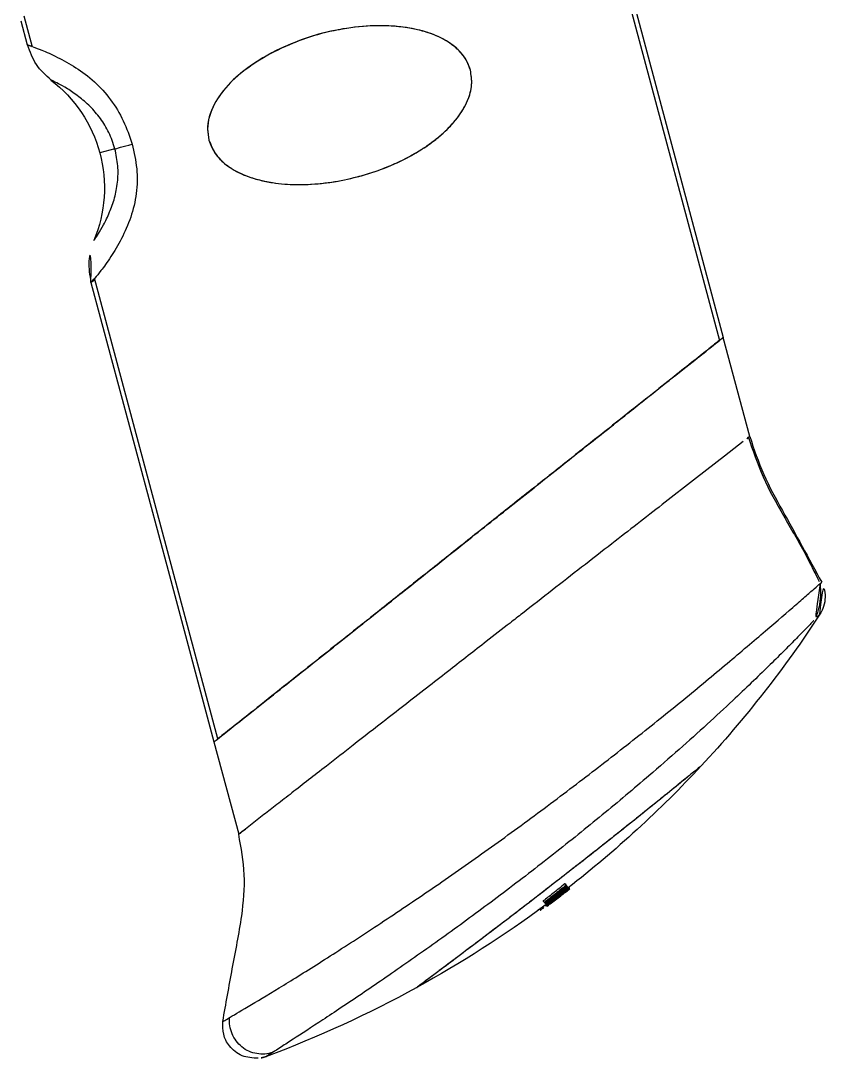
# Model space of a CAD drawing. Header units: millimetres. Extents: x 694231 to 734331, y 4486031 to 4541543.
# Drawn here: x 713339.4001 to 713339.4655, y 4487264.2058 to 4487264.2902 of the extents above; entities that cross this region are included whole.
import ezdxf

# ---------------------------------------------------------------- set-up
doc = ezdxf.new("R2010")
doc.units = ezdxf.units.MM

# ---------------------------------------------------------------- blocks, each defined once
blk = doc.blocks.new('ERER')
at = {"color": 7, "linetype": 'Continuous', "lineweight": 25}
for p, q in [((2598.187846334035, 999.154159790434), (2598.18731970097, 999.1544964585238)), ((2598.199544233031, 999.148949569075), (2598.199531309649, 999.1489013211935)), ((2598.210012943717, 999.1421147381558), (2598.210031170469, 999.142139474833)), ((2598.210077003843, 999.1422000100415), (2598.210088954963, 999.142216062084)), ((2598.210133696489, 999.1422752863848), (2598.210083038732, 999.1423100820563)), ((2598.210104350045, 999.1422357568902), (2598.210124114405, 999.1422625499453)), ((2598.210428651767, 999.1420596648321), (2598.210277960978, 999.1421716056831)), ((2598.210353137888, 999.1420329941226), (2598.210367396112, 999.1420521305466)), ((2598.210779661176, 999.1415925723419), (2598.210812129112, 999.1416354617271)), ((2598.210914409351, 999.1416044866323), (2598.210928574551, 999.1416232757637)), ((2598.211151762692, 999.141421695017), (2598.211162821158, 999.1414362574108)), ((2598.211182758673, 999.1413973491154), (2598.211198338699, 999.1414177348529)), ((2598.211261768313, 999.1413357070732), (2598.211279885512, 999.1413591155671)), ((2598.211794469735, 999.140917566247), (2598.211815955633, 999.1409452557087)), ((2598.211883084027, 999.1408475512163), (2598.211905892091, 999.1408764908819)), ((2598.211912737069, 999.1408863805424), (2598.211923164155, 999.1408995077028)), ((2598.211596995161, 999.140471507488), (2598.211587751992, 999.1404600368088)), ((2598.211596933343, 999.1404712762358), (2598.211688689029, 999.1405889936789)), ((2598.211699011355, 999.1406044937203), (2598.211730508634, 999.1406446812214)), ((2598.211744536295, 999.1406638774281), (2598.211782447699, 999.1407123442077)), ((2598.211747736052, 999.1406684514583), (2598.211775157843, 999.1407035590274)), ((2598.211790339318, 999.1407242993289), (2598.211810640592, 999.1407503315115)), ((2598.211862488601, 999.1408194998264), (2598.211873839054, 999.1408342308337)), ((2598.183055719492, 999.1289257719585), (2598.185068281901, 999.1364394294707)), ((2598.187121458231, 999.1348401094191), (2598.185606173299, 999.1360203921355)), ((2598.183365796325, 999.1286633986384), (2598.1733365427, 999.0912203941432)), ((2598.179322836062, 999.1149895038329), (2598.183055719492, 999.1289257719585)), ((2598.232312808052, 999.1160657748422), (2598.232455528725, 999.1159406647921)), ((2598.173053669494, 999.0915843289082), (2598.179322836062, 999.1149895038329)), ((2598.222280024145, 999.1074538992565), (2598.219478580653, 999.1096359737095)), ((2598.224550879693, 999.1056849557216), (2598.222280024145, 999.1074538992565)), ((2598.226066164493, 999.104504672053), (2598.224550879693, 999.1056849557216)), ((2598.226604056023, 999.1040856356699), (2598.224449058936, 999.0960402150806)), ((2598.216797688723, 999.0688717216974), (2598.224144400198, 999.0962997786281)), ((2598.217280529863, 999.0692773801022), (2598.224449058936, 999.0960402150806)), ((2598.17500415646, 999.0807065406613), (2598.173776656299, 999.0810353303496)), ((2598.167350664181, 999.0702928507566), (2598.167877808741, 999.0722608806574)), ((2598.168302500103, 999.0724264058755), (2598.167633537503, 999.0699289159608))]:
    blk.add_line(p, q, dxfattribs=at)
at = {"color": 8, "linetype": 'Continuous', "lineweight": 25}
blk.add_line((2598.211519373713, 999.1411345326476), (2598.211539091012, 999.1411602276035), dxfattribs=at)
at = {"color": 7, "linetype": 'Continuous', "lineweight": 25, "flags": 128}
blk.add_lwpolyline([(2598.232455559453, 999.115940779973), (2598.232455559453, 999.115940779973)], dxfattribs=at)
at = {"color": 7, "linetype": 'Continuous', "lineweight": 25}
for centre, radius, start, end in [((2598.155104299475, 999.0680623109437), 0.0922426082718508, 61.20795832529839, 69.558827020037), ((2598.155104299475, 999.0680623109437), 0.0922426082718496, 53.50064969031956, 61.20795832529839), ((2598.155104299475, 999.0680623109437), 0.09239260827185053, 52.15614081841947, 53.16505976004129), ((2598.155104299475, 999.0680623109437), 0.09224260827184934, 42.91911274933547, 52.04272818948881), ((2598.155104299475, 999.0680623109437), 0.09224260827185049, 33.1747354864706, 42.91911274933547), ((2598.163130868879, 999.0838868980961), 0.01102100000000134, 345.0050955341182, 22.81900581911639), ((2598.163130868879, 999.0838868980961), 0.01102100000000021, 307.2144277105104, 345.0050955341182)]:
    blk.add_arc(centre, radius, start, end, dxfattribs=at)
for points, knots in [([(2598.186649556296, 999.1546465874119), (2598.18620040291, 999.1546233583134), (2598.185303191297, 999.154576957263), (2598.184294952642, 999.1537555479541), (2598.183763898773, 999.1527158196963), (2598.183771289037, 999.1520128860061), (2598.183774981701, 999.1516616311028)], [0, 0, 0, 0, 0.2797969200591551, 0.558911532953148, 0.7795885345291145, 1, 1, 1, 1]), ([(2598.18731970097, 999.1544964585238), (2598.187197171464, 999.1545366101632), (2598.186978451983, 999.1546082815896), (2598.186750018307, 999.1546348865307), (2598.186649556296, 999.1546465874119)], [0, 0, 0, 0, 0.5602134963136505, 1, 1, 1, 1]), ([(2598.187838555222, 999.1541666870717), (2598.187626726488, 999.1542248686536), (2598.187202749628, 999.154341319343), (2598.186532084917, 999.1542982420307), (2598.185888936719, 999.1541059065188), (2598.18530773654, 999.153753605307), (2598.184837700402, 999.153257689569), (2598.184505775074, 999.1526631801571), (2598.184309941206, 999.1520068476575), (2598.184322757893, 999.1515586777649), (2598.184329162659, 999.1513347384155)], [0, 0, 0, 0, 0.1248528716199928, 0.2498937866008712, 0.3749674891628524, 0.4998995284857946, 0.6248918620422331, 0.7499902143173979, 0.8750761188319522, 1, 1, 1, 1]), ([(2598.183774981701, 999.1516616311028), (2598.184025898869, 999.1502273166664), (2598.184527576484, 999.1473595798309), (2598.185329439221, 999.143419018442), (2598.185667209489, 999.1397261707065), (2598.185267258052, 999.1375313540585), (2598.185068281901, 999.1364394294707)], [0, 0, 0, 0, 0.283661954096826, 0.5671473501689794, 0.7846552353296391, 1, 1, 1, 1]), ([(2598.183774981701, 999.1516616311028), (2598.184025898869, 999.1502273166664), (2598.184527576484, 999.1473595798309), (2598.185329439221, 999.143419018442), (2598.185667209489, 999.1397261707065), (2598.185267258052, 999.1375313540585), (2598.185068281901, 999.1364394294707)], [0, 0, 0, 0, 0.2836619547025224, 0.5671473505349759, 0.7846552355117228, 0.9999999999999999, 0.9999999999999999, 0.9999999999999999, 0.9999999999999999]), ([(2598.211143453374, 999.140076636289), (2598.210713580239, 999.140410170612), (2598.209897476836, 999.1410433787001), (2598.208747785964, 999.141929242647), (2598.207745589571, 999.142700781592), (2598.20664099663, 999.1435486780792), (2598.205440042269, 999.1444617832649), (2598.204179777035, 999.1454168030971), (2598.202827741257, 999.1464389168525), (2598.201484568268, 999.1474421797462), (2598.200359306469, 999.1482779379519), (2598.19965919917, 999.1488029427983), (2598.199573514749, 999.1488688547604), (2598.199531309649, 999.1489013211935)], [0, 0, 0, 0, 0.07400158489110466, 0.1404900926171478, 0.199432874180362, 0.2508642350823552, 0.3396981910872625, 0.4233347591729916, 0.5018404107180354, 0.6330005686465586, 0.759345694088324, 0.881462761594016, 1, 1, 1, 1]), ([(2598.211143453374, 999.140076636289), (2598.210413961073, 999.1406425616478), (2598.208958215878, 999.141771899848), (2598.206830113063, 999.1434050343391), (2598.204830964243, 999.1449254196053), (2598.20304619662, 999.146274313191), (2598.201541209662, 999.1474023514795), (2598.200416364031, 999.148243522116), (2598.199666678747, 999.1487996331762), (2598.199576394309, 999.1488674545536), (2598.199531309649, 999.1489013211935)], [0, 0, 0, 0, 0.1254889621250813, 0.2504206516347522, 0.37634518988929, 0.5014605256300375, 0.6263057818491116, 0.7504252285893822, 0.8753727316706883, 1, 1, 1, 1]), ([(2598.209435765616, 999.1425326978963), (2598.209452263759, 999.1425553069319), (2598.209481722505, 999.1425956791129), (2598.209511237379, 999.1426360184887), (2598.209524223051, 999.1426537660335)], [0, 0, 0, 0, 0.5600426920549932, 1, 1, 1, 1]), ([(2598.209439256982, 999.1425374386666), (2598.209455755273, 999.1425600496372), (2598.209485215072, 999.1426004225234), (2598.209514729222, 999.1426407601185), (2598.209527714417, 999.1426585068037)], [0, 0, 0, 0, 0.5600327607290906, 1, 1, 1, 1]), ([(2598.209676258225, 999.1425496082746), (2598.209649592439, 999.1425693368169), (2598.209600378806, 999.1426057449421), (2598.209550545978, 999.1426419299273), (2598.209527714417, 999.1426585068037)], [0, 0, 0, 0, 0.5418414518754975, 1, 1, 1, 1]), ([(2598.209587601333, 999.1424287169743), (2598.20960418653, 999.1424512543149), (2598.209633805729, 999.142491503547), (2598.209663285482, 999.1425318523301), (2598.209676258225, 999.1425496082746)], [0, 0, 0, 0, 0.5599452023111625, 1, 1, 1, 1]), ([(2598.209871824485, 999.1423960275837), (2598.209860070585, 999.1424064295514), (2598.209841700906, 999.1424226850496), (2598.209793649014, 999.1424611110214), (2598.209737978048, 999.142503268037), (2598.20969758882, 999.142533593379), (2598.209676258225, 999.1425496082746)], [0, 0, 0, 0, 0.3531323561214094, 0.5519034297936416, 0.7633488761081858, 1, 1, 1, 1]), ([(2598.209819025766, 999.1418570401322), (2598.209835621294, 999.1418794206878), (2598.2098652818, 999.1419194219056), (2598.2098950466, 999.1419593517471), (2598.209908157655, 999.1419769403216)], [0, 0, 0, 0, 0.559507170312633, 1, 1, 1, 1]), ([(2598.211587751992, 999.1404600368088), (2598.211255443334, 999.1407274507762), (2598.210670018523, 999.1411985489282), (2598.210075900055, 999.141658272086), (2598.209819025766, 999.1418570401322)], [0, 0, 0, 0, 0.5676376363833792, 1, 1, 1, 1]), ([(2598.209879780173, 999.1423824203306), (2598.209880096537, 999.1423833544775), (2598.209880829756, 999.142385518699), (2598.209875087782, 999.142392219263), (2598.209871824485, 999.1423960275837)], [0, 0, 0, 0, 0.4316396469539495, 1, 1, 1, 1]), ([(2598.209908157655, 999.1419769403216), (2598.209913560963, 999.1419842167435), (2598.209923204849, 999.1419972041856), (2598.209932655517, 999.1420094278784), (2598.209936811378, 999.1420148041902)], [0, 0, 0, 0, 0.5603037476017438, 1, 1, 1, 1]), ([(2598.211679738209, 999.1405776925035), (2598.211346800847, 999.1408455453899), (2598.210760380513, 999.1413173288087), (2598.210165358624, 999.1417778705301), (2598.209908157655, 999.1419769403216)], [0, 0, 0, 0, 0.5677457593948428, 1, 1, 1, 1]), ([(2598.209936811378, 999.1420148041902), (2598.210199848555, 999.1418228079851), (2598.210674252119, 999.1414765334724), (2598.211143499879, 999.1411234098889), (2598.211352569198, 999.1409660800545)], [0, 0, 0, 0, 0.554458985895855, 1, 1, 1, 1]), ([(2598.209937440707, 999.1420143887989), (2598.209941784904, 999.1420201332766), (2598.209959344547, 999.1420433524725), (2598.209976571028, 999.1420668178868), (2598.209989535463, 999.1420844783144)], [0, 0, 0, 0, 0.247389639807704, 1, 1, 1, 1]), ([(2598.209989535463, 999.1420844783144), (2598.209993919912, 999.1420903265362), (2598.210001748007, 999.1421007663946), (2598.210009224632, 999.1421106349599), (2598.21001251396, 999.1421149766794)], [0, 0, 0, 0, 0.5600678694656932, 1, 1, 1, 1]), ([(2598.211352569198, 999.1409660800545), (2598.211097036806, 999.1411794708363), (2598.210645771189, 999.1415563165181), (2598.210188063104, 999.1419246960164), (2598.209989535463, 999.1420844783144)], [0, 0, 0, 0, 0.5662572449221885, 1, 1, 1, 1]), ([(2598.209993752626, 999.1421896061165), (2598.210010492141, 999.1422120547325), (2598.210040371843, 999.1422521255857), (2598.210070006144, 999.1422923786714), (2598.210083038732, 999.1423100820563)], [0, 0, 0, 0, 0.5602269790488185, 1, 1, 1, 1]), ([(2598.21001251396, 999.1421149766794), (2598.210342131996, 999.1418619751818), (2598.210939008433, 999.1414038363912), (2598.211527157146, 999.1409342636085), (2598.211790507915, 999.140724006359)], [0, 0, 0, 0, 0.5522379132286396, 1, 1, 1, 1]), ([(2598.210031170469, 999.142139474833), (2598.210040564185, 999.1421520000953), (2598.210057330267, 999.1421743566879), (2598.210070995045, 999.1421921750787), (2598.210077003843, 999.1422000100415)], [0, 0, 0, 0, 0.5602939973420935, 1, 1, 1, 1]), ([(2598.211810640592, 999.1407503315115), (2598.211476229842, 999.1410163438196), (2598.210887239469, 999.1414848684367), (2598.210289522029, 999.1419419223557), (2598.210031170469, 999.142139474833)], [0, 0, 0, 0, 0.5677692069048542, 1, 1, 1, 1]), ([(2598.210077003843, 999.1422000100415), (2598.210125854657, 999.1421630435366), (2598.210213109016, 999.1420970141592), (2598.210300240823, 999.1420308428569), (2598.210338590494, 999.1420017193805)], [0, 0, 0, 0, 0.5598675966386778, 1, 1, 1, 1]), ([(2598.210088954963, 999.142216062084), (2598.210091957553, 999.1422199820247), (2598.210097318027, 999.142226979656), (2598.210101860543, 999.1422330807395), (2598.210103858371, 999.1422357651754)], [0, 0, 0, 0, 0.5601268857869166, 0.9999999999999999, 0.9999999999999999, 0.9999999999999999, 0.9999999999999999]), ([(2598.211873839054, 999.1408342308337), (2598.211538380066, 999.1410988218238), (2598.210947529584, 999.1415648531812), (2598.210348068254, 999.1420195298173), (2598.210088954963, 999.142216062084)], [0, 0, 0, 0, 0.5677556585905803, 1, 1, 1, 1]), ([(2598.210103858371, 999.1422357651754), (2598.210106890925, 999.142236830725), (2598.210112466069, 999.1422387889764), (2598.210130795537, 999.14223038829), (2598.21013915598, 999.1422265573971)], [0, 0, 0, 0, 0.5438897814443682, 1, 1, 1, 1]), ([(2598.210124114405, 999.1422625499453), (2598.210127477494, 999.1422671108323), (2598.210132548168, 999.1422739876417), (2598.210133982635, 999.1422757280682), (2598.210134465507, 999.1422763135291)], [0, 0, 0, 0, 0.6633518562566006, 0.9999999999999999, 0.9999999999999999, 0.9999999999999999, 0.9999999999999999]), ([(2598.210377508686, 999.1420723764116), (2598.21033027751, 999.1421079306831), (2598.210245912535, 999.142171439607), (2598.210161339764, 999.1422347030654), (2598.210124114405, 999.1422625499453)], [0, 0, 0, 0, 0.5598408849247398, 0.9999999999999999, 0.9999999999999999, 0.9999999999999999, 0.9999999999999999]), ([(2598.210135327088, 999.1422776880894), (2598.21018282982, 999.1422424086077), (2598.210267718841, 999.1421793605774), (2598.210352374832, 999.1421161074087), (2598.210389659017, 999.142088250696)], [0, 0, 0, 0, 0.5595828966234139, 1, 1, 1, 1]), ([(2598.21013915598, 999.1422265573971), (2598.210153331857, 999.1422180726673), (2598.210175711182, 999.1422046765446), (2598.210232250103, 999.142166459343), (2598.210299546432, 999.1421185089165), (2598.210350013916, 999.142082316839), (2598.210376346932, 999.142063431722)], [0, 0, 0, 0, 0.3503052832560921, 0.5530337496249165, 0.7667793463731852, 1, 1, 1, 1]), ([(2598.211730508634, 999.1406446812214), (2598.211449042048, 999.1408584876361), (2598.210951536867, 999.1412364024145), (2598.210448252595, 999.1416067168899), (2598.210229704317, 999.1417675236286)], [0, 0, 0, 0, 0.5657558618954954, 1, 1, 1, 1]), ([(2598.210229704317, 999.1417675236286), (2598.210502559754, 999.1415548626873), (2598.210995378777, 999.1411707648506), (2598.211482306521, 999.1407789565656), (2598.211699640568, 999.1406040783598)], [0, 0, 0, 0, 0.5536630002454945, 0.9999999999999999, 0.9999999999999999, 0.9999999999999999, 0.9999999999999999]), ([(2598.211775157843, 999.1407035590274), (2598.21149918213, 999.1409243103742), (2598.211011958671, 999.141314033722), (2598.21051882569, 999.1416960139906), (2598.210305016247, 999.141861631163)], [0, 0, 0, 0, 0.5664262332943971, 1, 1, 1, 1]), ([(2598.210305016247, 999.141861631163), (2598.21057311232, 999.1416440596465), (2598.211057537315, 999.1412509264135), (2598.211534643917, 999.1408481873057), (2598.211747705208, 999.1406683363082)], [0, 0, 0, 0, 0.5534310482734045, 1, 1, 1, 1]), ([(2598.210338590494, 999.1420017193805), (2598.21033362614, 999.1419937310328), (2598.210324759602, 999.1419794621877), (2598.210313927033, 999.1419627709079), (2598.210309159534, 999.1419554248859)], [0, 0, 0, 0, 0.5598498315268043, 1, 1, 1, 1]), ([(2598.210309159534, 999.1419554248859), (2598.210397169907, 999.1418878897808), (2598.210554322099, 999.1417672982826), (2598.21071081126, 999.1416459582993), (2598.210779661176, 999.1415925723419)], [0, 0, 0, 0, 0.5600332668228674, 1, 1, 1, 1]), ([(2598.210352938678, 999.1420331718807), (2598.210355818485, 999.1420370259799), (2598.210360959286, 999.1420439047388), (2598.210365429851, 999.1420496183299), (2598.210367396112, 999.1420521305466)], [0, 0, 0, 0, 0.5601277727203549, 1, 1, 1, 1]), ([(2598.210914409351, 999.1416044866323), (2598.210809859438, 999.1416847905923), (2598.210623148719, 999.1418282046155), (2598.210435508709, 999.1419705386568), (2598.210352938678, 999.1420331718807)], [0, 0, 0, 0, 0.5599557611354569, 1, 1, 1, 1]), ([(2598.210367396112, 999.1420521305466), (2598.210371478745, 999.1420499095092), (2598.210379443978, 999.1420455753149), (2598.21040142436, 999.1420312938212), (2598.21044132834, 999.1420027363735), (2598.21050499456, 999.1419567120105), (2598.210593903443, 999.1418908229524), (2598.210700393404, 999.1418102896073), (2598.210798075757, 999.141734914389), (2598.210876239113, 999.1416726943837), (2598.210918085862, 999.1416362868962), (2598.210925049698, 999.1416276487771), (2598.210928574551, 999.1416232757637)], [0, 0, 0, 0, 0.06323632905773051, 0.1233726997170165, 0.1796856731728375, 0.2480798038636001, 0.3762686842072358, 0.5033343241369655, 0.6292322972147824, 0.7539100426665994, 0.8754333336123445, 1, 1, 1, 1]), ([(2598.210376346932, 999.142063431722), (2598.210444194588, 999.1420134528274), (2598.210550723546, 999.1419349803772), (2598.210704199397, 999.1418189643852), (2598.210823566993, 999.1417271189158), (2598.210899103932, 999.1416680449686), (2598.210938895189, 999.1416369260708)], [0, 0, 0, 0, 0.3518675436741997, 0.5524713408275825, 0.7642518529508128, 0.9999999999999999, 0.9999999999999999, 0.9999999999999999, 0.9999999999999999]), ([(2598.210384660179, 999.1420815679003), (2598.21038347988, 999.142080106921), (2598.210381371821, 999.1420774984138), (2598.2103786891, 999.1420739410258), (2598.210377508686, 999.1420723764116)], [0, 0, 0, 0, 0.5600428996292557, 1, 1, 1, 1]), ([(2598.211923164155, 999.1408995077028), (2598.211634279127, 999.1411250812982), (2598.211124501957, 999.1415231362644), (2598.210608325582, 999.1419127460393), (2598.210384660179, 999.1420815679003)], [0, 0, 0, 0, 0.5666885850466126, 1, 1, 1, 1]), ([(2598.210389659017, 999.142088250696), (2598.210389337634, 999.1420879013834), (2598.210388763679, 999.1420872781201), (2598.210387783264, 999.1420858109913), (2598.210387351914, 999.1420851663145)], [0, 0, 0, 0, 0.5600744591449375, 1, 1, 1, 1]), ([(2598.210387351914, 999.1420851663145), (2598.210673049084, 999.1418696165748), (2598.2111892969, 999.1414801219356), (2598.211699040825, 999.1410821124043), (2598.211926686497, 999.1409043645752)], [0, 0, 0, 0, 0.5534108570131128, 1, 1, 1, 1]), ([(2598.210494651477, 999.1420102697731), (2598.21048219408, 999.1420195994025), (2598.210459949866, 999.142036258868), (2598.210438214978, 999.1420525133648), (2598.210428651767, 999.1420596648321)], [0, 0, 0, 0, 0.5600185978219321, 1, 1, 1, 1]), ([(2598.21113885106, 999.1415227710338), (2598.211059873535, 999.1415829176111), (2598.210933970096, 999.1416787993141), (2598.210763794448, 999.1418077603709), (2598.210628760716, 999.1419096172299), (2598.210540276126, 999.1419760264813), (2598.210494651477, 999.1420102697731)], [0, 0, 0, 0, 0.3477884801615909, 0.5544321794100039, 0.7702531207333391, 0.9999999999999999, 0.9999999999999999, 0.9999999999999999, 0.9999999999999999]), ([(2598.210779661176, 999.1415925723419), (2598.210786189792, 999.1416011201032), (2598.210797846263, 999.1416163812638), (2598.210807765324, 999.1416296316662), (2598.210812129112, 999.1416354617271)], [0, 0, 0, 0, 0.5600799738650473, 1, 1, 1, 1]), ([(2598.210812129112, 999.1416354617271), (2598.210859836602, 999.1415985181129), (2598.210945053399, 999.1415325309852), (2598.211030115845, 999.1414663472631), (2598.211067557164, 999.1414372153326)], [0, 0, 0, 0, 0.5598375312980128, 0.9999999999999999, 0.9999999999999999, 0.9999999999999999, 0.9999999999999999]), ([(2598.210928574551, 999.1416232757637), (2598.210926095695, 999.1416200261065), (2598.210921667735, 999.1416142181706), (2598.210916627525, 999.1416074615491), (2598.210914409351, 999.1416044866323)], [0, 0, 0, 0, 0.5598250905275112, 1, 1, 1, 1]), ([(2598.210938895189, 999.1416369260708), (2598.210960006936, 999.1416200950531), (2598.210993632934, 999.1415932882976), (2598.211031871937, 999.1415616847657), (2598.211055921617, 999.1415411217174), (2598.211069595829, 999.1415291104789), (2598.211076682539, 999.1415228869464)], [0, 0, 0, 0, 0.3481104646253126, 0.554453087382383, 0.7690991245355383, 1, 1, 1, 1]), ([(2598.211067557164, 999.1414372153326), (2598.211062033673, 999.1414296275243), (2598.211052167023, 999.1414160738069), (2598.211040500189, 999.1414004076698), (2598.211035364406, 999.1413935107831)], [0, 0, 0, 0, 0.5598140529359696, 1, 1, 1, 1]), ([(2598.211035364406, 999.1413935107831), (2598.211135330785, 999.1413152786761), (2598.211313830871, 999.141175586308), (2598.211491484197, 999.141034879721), (2598.211569645627, 999.1409729732034)], [0, 0, 0, 0, 0.5600352627564062, 1, 1, 1, 1]), ([(2598.211076682539, 999.1415228869464), (2598.211092092238, 999.1415123222499), (2598.211116242957, 999.1414957652286), (2598.211164978009, 999.1414601408559), (2598.211215666224, 999.1414224027919), (2598.211251384482, 999.1413952557829), (2598.211270188386, 999.1413809642019)], [0, 0, 0, 0, 0.3523898616824378, 0.5522785048855271, 0.7642994613836277, 1, 1, 1, 1]), ([(2598.211788259538, 999.1410233890606), (2598.211739471675, 999.1410612489877), (2598.211641044611, 999.141137630298), (2598.21141485507, 999.1413120815068), (2598.211245550317, 999.1414413216959), (2598.21113885106, 999.1415227710338)], [0, 0, 0, 0, 0.2665591775423474, 0.5377704292920706, 1, 1, 1, 1]), ([(2598.211162821158, 999.1414362574108), (2598.211160441574, 999.1414340326298), (2598.211156191795, 999.1414300597348), (2598.21115283899, 999.1414244959653), (2598.211151363778, 999.1414220486907)], [0, 0, 0, 0, 0.5599455035469798, 1, 1, 1, 1]), ([(2598.211151363778, 999.1414220486907), (2598.211287577646, 999.1413159058234), (2598.211532239826, 999.141125255458), (2598.211775469711, 999.140932717965), (2598.211883283484, 999.1408473743794)], [0, 0, 0, 0, 0.5567417878320885, 0.9999999999999999, 0.9999999999999999, 0.9999999999999999, 0.9999999999999999]), ([(2598.211198338699, 999.1414177348529), (2598.211187689988, 999.1414244040257), (2598.211168046153, 999.1414367070751), (2598.211164462045, 999.141436398421), (2598.211162821158, 999.1414362574108)], [0, 0, 0, 0, 0.5420867270137821, 1, 1, 1, 1]), ([(2598.211279885512, 999.1413591155671), (2598.211269125989, 999.1413670909906), (2598.211251102821, 999.1413804487755), (2598.211220648248, 999.141402567458), (2598.211207348941, 999.1414116082167), (2598.211198338699, 999.1414177348529)], [0, 0, 0, 0, 0.323305782540127, 0.5415455479348784, 1, 1, 1, 1]), ([(2598.211270188386, 999.1413809642019), (2598.211334411332, 999.1413318031695), (2598.211452677317, 999.1412412706698), (2598.211570219652, 999.1411500582483), (2598.211623932031, 999.1411083774707)], [0, 0, 0, 0, 0.5430371586932682, 1, 1, 1, 1]), ([(2598.211539091012, 999.1411602276035), (2598.211509650037, 999.1411830936761), (2598.211462873487, 999.1412194255979), (2598.211398564769, 999.1412690045216), (2598.21134151682, 999.1413122965067), (2598.211302268565, 999.1413421128523), (2598.211279885512, 999.1413591155671)], [0, 0, 0, 0, 0.341483552912223, 0.5425586029947309, 0.739126133277695, 1, 1, 1, 1]), ([(2598.211815955633, 999.1409452557087), (2598.211765797301, 999.1409842182545), (2598.211673350203, 999.14105603198), (2598.211581230264, 999.1411275240865), (2598.211539091012, 999.1411602276035)], [0, 0, 0, 0, 0.5425595887870965, 1, 1, 1, 1]), ([(2598.211569645627, 999.1409729732034), (2598.211577472687, 999.1409826393011), (2598.211591444358, 999.1409998927033), (2598.211603413199, 999.141014563713), (2598.211608676981, 999.141021015601)], [0, 0, 0, 0, 0.5602199929536112, 1, 1, 1, 1]), ([(2598.211608676981, 999.141021015601), (2598.211656142329, 999.1409834467279), (2598.211740929965, 999.1409163374747), (2598.211825473484, 999.1408489757009), (2598.211862688058, 999.1408193229896)], [0, 0, 0, 0, 0.5598138968836976, 1, 1, 1, 1]), ([(2598.211623932031, 999.1411083774707), (2598.211653336224, 999.1410854975552), (2598.211699626445, 999.1410494795348), (2598.211764596669, 999.1409992445872), (2598.211814866282, 999.1409613194979), (2598.211846670845, 999.1409374273865), (2598.21186332746, 999.1409249154624)], [0, 0, 0, 0, 0.3512511321139832, 0.5529605481687526, 0.7658848033378812, 1, 1, 1, 1]), ([(2598.211825854155, 999.1409941903992), (2598.211818960373, 999.1409995497133), (2598.211806669185, 999.1410091073154), (2598.211793877143, 999.1410190300999), (2598.211788259538, 999.1410233890606)], [0, 0, 0, 0, 0.56084400065715, 0.9999999999999999, 0.9999999999999999, 0.9999999999999999, 0.9999999999999999]), ([(2598.211905892091, 999.1408764908819), (2598.211890440342, 999.1408881094226), (2598.211861869642, 999.14090959318), (2598.211830403782, 999.1409340333468), (2598.211815955633, 999.1409452557087)], [0, 0, 0, 0, 0.5408173637871878, 1, 1, 1, 1]), ([(2598.211973912827, 999.1408770298266), (2598.211967428321, 999.1408823920659), (2598.211957119509, 999.1408909181235), (2598.211923709927, 999.1409177528056), (2598.211878934935, 999.1409526373312), (2598.211843993347, 999.140979989982), (2598.211825854155, 999.1409941903992)], [0, 0, 0, 0, 0.348469299830959, 0.5540087925278147, 0.768472099835004, 1, 1, 1, 1]), ([(2598.21186332746, 999.1409249154624), (2598.211872646734, 999.1409176397742), (2598.211889238142, 999.1409046872121), (2598.211905875183, 999.1408917935123), (2598.211913166595, 999.1408861420804)], [0, 0, 0, 0, 0.5617220613280489, 1, 1, 1, 1]), ([(2598.211881511267, 999.1407587459012), (2598.21189878674, 999.1407808120337), (2598.211929629049, 999.1408202074242), (2598.211960384123, 999.1408596706091), (2598.211973912827, 999.1408770298266)], [0, 0, 0, 0, 0.5601172268469716, 1, 1, 1, 1]), ([(2598.211887464126, 999.1407533256452), (2598.211904619202, 999.1407753993443), (2598.211935298622, 999.1408148758823), (2598.211966208788, 999.1408541721391), (2598.211979834367, 999.140871493561)], [0, 0, 0, 0, 0.5591760564341232, 1, 1, 1, 1]), ([(2598.211913166595, 999.1408861420804), (2598.211911791101, 999.1408844559556), (2598.211909333431, 999.1408814425101), (2598.211906943586, 999.1408780031456), (2598.211905892091, 999.1408764908819)], [0, 0, 0, 0, 0.5598443186885057, 0.9999999999999999, 0.9999999999999999, 0.9999999999999999, 0.9999999999999999]), ([(2598.211926686497, 999.1409043645752), (2598.211926056316, 999.140903540155), (2598.2119249317, 999.1409020682099), (2598.211923704108, 999.1409002901424), (2598.211923164155, 999.1408995077028)], [0, 0, 0, 0, 0.5601594227478676, 0.9999999999999999, 0.9999999999999999, 0.9999999999999999, 0.9999999999999999]), ([(2598.211979834367, 999.140871493561), (2598.211978706305, 999.1408725391482), (2598.211976693625, 999.1408744002372), (2598.211974761469, 999.1408762279103), (2598.211973912827, 999.1408770298266)], [0, 0, 0, 0, 0.5606836466620427, 1, 1, 1, 1]), ([(2598.222654986065, 999.130876331809), (2598.222611446365, 999.1309123140693), (2598.222545735518, 999.1309666195582), (2598.222143431486, 999.1312967155991), (2598.221612553974, 999.1317310156147), (2598.220872528471, 999.1323367315109), (2598.219956714883, 999.1330798781144), (2598.219240861252, 999.1336586953549), (2598.218537901409, 999.1342266680709), (2598.217866566687, 999.1347671032772), (2598.217122046151, 999.1353633900418), (2598.216303633175, 999.1360157897097), (2598.215518149582, 999.1366384681266), (2598.214706315471, 999.1372853864884), (2598.213791006869, 999.1380111063837), (2598.212572376548, 999.1389654108153), (2598.211651453673, 999.1396815807853), (2598.211143453374, 999.140076636289)], [0, 0, 0, 0, 0.1231167148281885, 0.1858093773862566, 0.2493611344934804, 0.3695144043777022, 0.4327823714073358, 0.4982205427242999, 0.5432633026424786, 0.5909011326826955, 0.6411538453621549, 0.6940429120276614, 0.7495573064091151, 0.78771992601204, 0.8421795480202271, 0.9129429108854714, 0.9999999999999999, 0.9999999999999999, 0.9999999999999999, 0.9999999999999999]), ([(2598.222654986065, 999.130876331809), (2598.222610045712, 999.1309129123679), (2598.222519916282, 999.1309862783284), (2598.221780714356, 999.1315947058857), (2598.220669362396, 999.1325001918825), (2598.21918906205, 999.1337029440344), (2598.217426814301, 999.1351189570685), (2598.215449284781, 999.1366965704195), (2598.213332879016, 999.1383676649107), (2598.211873583668, 999.139506728104), (2598.211143453374, 999.140076636289)], [0, 0, 0, 0, 0.1243570089821453, 0.2494035321944935, 0.3732198269613852, 0.4983196286706822, 0.6234984963514043, 0.7495632660196915, 0.8746988040596698, 1, 1, 1, 1]), ([(2598.211587751992, 999.1404600368088), (2598.211604901343, 999.1404820241721), (2598.211635519686, 999.1405212791326), (2598.211666229161, 999.1405604573561), (2598.211679738209, 999.1405776925035)], [0, 0, 0, 0, 0.5600940013988746, 1, 1, 1, 1]), ([(2598.211699640568, 999.1406040783598), (2598.211696064535, 999.1405991094956), (2598.21168967688, 999.1405902347005), (2598.21168277531, 999.1405815252037), (2598.211679738209, 999.1405776925035)], [0, 0, 0, 0, 0.559882201603799, 1, 1, 1, 1]), ([(2598.211747705208, 999.1406683363082), (2598.211744595892, 999.1406639759905), (2598.211739043285, 999.1406561896367), (2598.211733117001, 999.1406481983005), (2598.211730508634, 999.1406446812214)], [0, 0, 0, 0, 0.5599143425765992, 1, 1, 1, 1]), ([(2598.211790507915, 999.140724006359), (2598.21178793495, 999.1407200750075), (2598.211783341178, 999.1407130536741), (2598.211777658054, 999.1407064603745), (2598.211775157843, 999.1407035590274)], [0, 0, 0, 0, 0.5600764217626416, 1, 1, 1, 1]), ([(2598.211862688058, 999.1408193229896), (2598.211853884104, 999.1408077642837), (2598.21183815509, 999.1407871153541), (2598.211819051457, 999.1407615759081), (2598.211810640592, 999.1407503315115)], [0, 0, 0, 0, 0.5597273452409773, 1, 1, 1, 1]), ([(2598.211883283484, 999.1408473743794), (2598.211881594652, 999.1408449764252), (2598.211878578361, 999.140840693869), (2598.211875287504, 999.1408362054525), (2598.211873839054, 999.1408342308337)], [0, 0, 0, 0, 0.5599680584760383, 1, 1, 1, 1]), ([(2598.185606173299, 999.1360203921355), (2598.185450258785, 999.1361418576012), (2598.185138449646, 999.1363847743198), (2598.185091670234, 999.1364212116614), (2598.185068281901, 999.1364394294707)], [0, 0, 0, 0, 0.5000314690715133, 1, 1, 1, 1]), ([(2598.189392574923, 999.1330712193474), (2598.188974222106, 999.1333970444164), (2598.188137740028, 999.134048520148), (2598.18746015831, 999.1345762931452), (2598.187121458231, 999.1348401094191)], [0, 0, 0, 0, 0.5001338388723768, 1, 1, 1, 1]), ([(2598.192193756909, 999.1308890905408), (2598.19170002996, 999.1312737030745), (2598.190712301378, 999.1320431438869), (2598.189832565262, 999.1327284638961), (2598.189392574923, 999.1330712193474)], [0, 0, 0, 0, 0.4998608577408216, 1, 1, 1, 1]), ([(2598.202253406623, 999.1230532472216), (2598.201692394585, 999.1234896546512), (2598.200493114741, 999.1244225646352), (2598.198745272098, 999.1257875394457), (2598.196661569457, 999.1274090665057), (2598.194449300468, 999.1291264105525), (2598.192913643997, 999.1303265070765), (2598.192193756909, 999.1308890905408)], [0, 0, 0, 0, 0.157843013347304, 0.3374223221466123, 0.5001004752892702, 0.7656564053012487, 1, 1, 1, 1]), ([(2598.183055719492, 999.1289257719585), (2598.18309175695, 999.1288971157742), (2598.1831691664, 999.1288355597584), (2598.183856140184, 999.1282898406612), (2598.18514585305, 999.1272652105838), (2598.187240214743, 999.1256013288455), (2598.190227447654, 999.1232279783405), (2598.19410772893, 999.1201453702895), (2598.198720815291, 999.1164803503117), (2598.203417044614, 999.1127494159048), (2598.207816918688, 999.1092538892017), (2598.211656608642, 999.1062034989634), (2598.215083664929, 999.1034805395143), (2598.217976329602, 999.1011825386923), (2598.22043569102, 999.0992287355441), (2598.222359014275, 999.0977006973558), (2598.223648619541, 999.0966761622481), (2598.224335616141, 999.0961304242046), (2598.224413022843, 999.096068869912), (2598.224449058936, 999.0960402150806)], [0, 0, 0, 0, 0.03624118698289697, 0.07784725300274213, 0.126236708721102, 0.1829786130170792, 0.2493541724797168, 0.325633111379624, 0.4103210396252076, 0.4999092447220033, 0.5718658799094386, 0.6412420163027404, 0.7059464159884026, 0.7646906357122427, 0.8170213869829208, 0.8737632912788981, 0.9221527469972579, 0.963758813017103, 1, 1, 1, 1]), ([(2598.188712613776, 999.1244315183462), (2598.187862875347, 999.1251066569843), (2598.186217029475, 999.1264143225462), (2598.18448807068, 999.1277876377953), (2598.183531357527, 999.1285480098023), (2598.183405279162, 999.1286480504342), (2598.183396196175, 999.1286552559208)], [0, 0, 0, 0, 0.3450921096307155, 0.6684038150485972, 0.9761113574346881, 1, 1, 1, 1]), ([(2598.224449058936, 999.0960402150806), (2598.224404042522, 999.0960759620048), (2598.224313308838, 999.0961480138143), (2598.223589216138, 999.0967232612714), (2598.222457208823, 999.0976227107883), (2598.220900685255, 999.0988592633666), (2598.218971559003, 999.1003918829499), (2598.216708582585, 999.1021899243539), (2598.214164568455, 999.1042106880642), (2598.211395849875, 999.1064105788935), (2598.208461032657, 999.1087419887582), (2598.205421642912, 999.1111570032358), (2598.202341196723, 999.1136041715383), (2598.19929293332, 999.1160260165376), (2598.196340624826, 999.1183712992548), (2598.193557615227, 999.1205825056173), (2598.190976682854, 999.1226328318055), (2598.189458037108, 999.1238393180557), (2598.188712613776, 999.1244315183462)], [0, 0, 0, 0, 0.05195301669709462, 0.1047155176813409, 0.1591578022233722, 0.2156899790759292, 0.2747927833540513, 0.3362895982653695, 0.400295768169397, 0.4662745684126342, 0.5336909085265641, 0.6023243542917865, 0.6714129564443342, 0.7401785410393708, 0.8078575842405967, 0.874123360371529, 0.9382138113801264, 1, 1, 1, 1]), ([(2598.208132373958, 999.1184739642813), (2598.207794689855, 999.1187350411772), (2598.206812689375, 999.1194942634683), (2598.204851708835, 999.1210331495089), (2598.203231566378, 999.1222927582279), (2598.202253406623, 999.1230532472216)], [0, 0, 0, 0, 0.1719617004333144, 0.5000723954468307, 1, 1, 1, 1]), ([(2598.232311998581, 999.1185369386687), (2598.232311934097, 999.1185369974073), (2598.232311804783, 999.1185371149771), (2598.232311462047, 999.1185373835058), (2598.232311505029, 999.1185380236062), (2598.232310206315, 999.1185389352158), (2598.232309039474, 999.1185420872127), (2598.232305083847, 999.1185458568615), (2598.232298529584, 999.118559451074), (2598.232290606275, 999.1185660833165), (2598.232279288474, 999.1185784437628), (2598.232249275409, 999.1186094660673), (2598.232154408744, 999.1187093055121), (2598.231944018008, 999.1189276959517), (2598.231808234415, 999.1190686421393)], [0, 0, 0, 0, 5.999962546145635e-05, 0.0001199992509229127, 0.0002709949970603297, 0.0007516165904809907, 0.002430176932991731, 0.00873394595539361, 0.03339932664421263, 0.1310877213382258, 0.1964397961256732, 0.2618387640263684, 0.5236004700799077, 1, 1, 1, 1]), ([(2598.232327798037, 999.1160526272585), (2598.232350373268, 999.1162485133623), (2598.232390916422, 999.1166003130166), (2598.232369223645, 999.1172911200769), (2598.232281457397, 999.1178690645879), (2598.232176253822, 999.1182855815665), (2598.232027629147, 999.118696478088), (2598.231887637289, 999.1189379995029), (2598.231817162564, 999.1190595864738)], [0, 0, 0, 0, 0.3243905853740762, 0.5825845525020776, 0.6936613951929663, 0.7973079500580682, 0.8979608343026027, 1, 1, 1, 1]), ([(2598.212938581191, 999.1147302186083), (2598.212147289173, 999.1153465712763), (2598.210564685725, 999.1165792916844), (2598.20894315116, 999.1178424010285), (2598.208132373958, 999.1184739642813)], [0, 0, 0, 0, 0.4999937652812158, 1, 1, 1, 1]), ([(2598.232311737421, 999.1185368842225), (2598.232393850561, 999.1183908187905), (2598.232601671989, 999.1180211376359), (2598.232751571342, 999.1173509969644), (2598.232721170707, 999.1166020837882), (2598.232541066943, 999.1161536715953), (2598.232455559453, 999.115940779973)], [0, 0, 0, 0, 0.1850075464697371, 0.4682384961304473, 0.747536820618745, 1, 1, 1, 1]), ([(2598.226471983324, 999.1040901589549), (2598.226848940618, 999.1052027668068), (2598.227606045045, 999.1074373969317), (2598.229333014087, 999.1105410939059), (2598.230967547297, 999.1133074052603), (2598.231874071749, 999.1151338087212), (2598.232252155375, 999.115895545973)], [0, 0, 0, 0, 0.2668163149746591, 0.5358904630148061, 0.8064341864876909, 0.9999999999999999, 0.9999999999999999, 0.9999999999999999, 0.9999999999999999]), ([(2598.226603365122, 999.1040858207303), (2598.226950162776, 999.1051287438302), (2598.227646158478, 999.1072218118491), (2598.229812559873, 999.1110843473899), (2598.23139771009, 999.1139970127289), (2598.232455559453, 999.115940779973)], [0, 0, 0, 0, 0.2483258905982143, 0.4983706383609703, 1, 1, 1, 1]), ([(2598.219478580653, 999.1096359737095), (2598.218811593745, 999.1101557156859), (2598.217500277056, 999.1111775439709), (2598.215305719424, 999.1128876006962), (2598.213761577479, 999.1140895860302), (2598.212938581191, 999.1147302186083)], [0, 0, 0, 0, 0.3258923030671835, 0.6407143397114661, 1, 1, 1, 1]), ([(2598.226603365122, 999.1040858207303), (2598.226580350798, 999.1041038139612), (2598.226534320207, 999.1041398019303), (2598.226222220773, 999.104383045203), (2598.226066164493, 999.104504672053)], [0, 0, 0, 0, 0.499978588172272, 1, 1, 1, 1]), ([(2598.173060025385, 999.0915822572108), (2598.172955837208, 999.0909985395022), (2598.172747549452, 999.0898316016439), (2598.17311600636, 999.0887039791539), (2598.173300156717, 999.0881404085002)], [0, 0, 0, 0, 0.5002129463324952, 1, 1, 1, 1]), ([(2598.173378457114, 999.0912091681924), (2598.173342387547, 999.0912533384102), (2598.173090403327, 999.0915619253207), (2598.173074465286, 999.0915729612915), (2598.17306080893, 999.0915824175698)], [0, 0, 0, 0, 0.1431418953330149, 1, 1, 1, 1]), ([(2598.17306080893, 999.0915824175698), (2598.173094092885, 999.0915606902353), (2598.173135178759, 999.0915338687942), (2598.173395957494, 999.0912141640154), (2598.173445478915, 999.0911534521942)], [0, 0, 0, 0, 0.8101016433589235, 0.9999999999999999, 0.9999999999999999, 0.9999999999999999, 0.9999999999999999]), ([(2598.173289398356, 999.088161061439), (2598.17330760262, 999.0881375748875), (2598.173343391177, 999.0880914036624), (2598.173643946043, 999.0876513090747), (2598.174076376659, 999.0869240691978), (2598.174558203912, 999.0859347629424), (2598.174979677697, 999.084780376376), (2598.175241972078, 999.0834970647633), (2598.175297657113, 999.0821044878758), (2598.175101573722, 999.0811705411808), (2598.17500415646, 999.0807065406613)], [0, 0, 0, 0, 0.1481027576929277, 0.2911549125438517, 0.4318330665861622, 0.5731592457084707, 0.6966820032787712, 0.8043482087799705, 0.9027968761572169, 1, 1, 1, 1]), ([(2598.182649027307, 999.0799998227948), (2598.182796524447, 999.0803778343201), (2598.183108423829, 999.0811771853294), (2598.184472058773, 999.0824562389065), (2598.186923418652, 999.0834530271994), (2598.190533713811, 999.0837518985029), (2598.194638487214, 999.083156646245), (2598.198609781246, 999.0816860247986), (2598.20138591837, 999.0798401656476), (2598.20295257826, 999.0781294923705), (2598.203693597586, 999.0768615225675), (2598.204091292491, 999.0755607266449), (2598.203961604601, 999.0747113305289), (2598.203899973646, 999.0743076744557)], [0, 0, 0, 0, 0.04357561163534632, 0.09214551924848799, 0.2027129168993449, 0.3381151118379113, 0.4923234208368655, 0.6511593541755039, 0.7931416304093785, 0.8539808789098443, 0.9077180467112845, 0.9561450335030471, 1, 1, 1, 1]), ([(2598.182649027307, 999.0799998227948), (2598.182787432135, 999.0803630543071), (2598.183003788351, 999.0809308634296), (2598.183542891447, 999.0815670517908), (2598.184095652965, 999.0820612254424), (2598.184798998908, 999.0825126811475), (2598.185700284119, 999.0829303465664), (2598.186712584791, 999.0832489572505), (2598.187779683278, 999.0834614727399), (2598.188763352342, 999.0835728554028), (2598.189639009885, 999.083613856602), (2598.190908069191, 999.0836075709849), (2598.192591430156, 999.0834540083328), (2598.194474513271, 999.0830676154935), (2598.196078983591, 999.0825885277399), (2598.197439200714, 999.0820723219489), (2598.198574383279, 999.0815375996614), (2598.199513045022, 999.0810163681044), (2598.20029266624, 999.0805258076973), (2598.201101021967, 999.0799380821685), (2598.201905911406, 999.0792458422295), (2598.202479605083, 999.0786398963447), (2598.202941971662, 999.0780598157468), (2598.203312287545, 999.0775226285568), (2598.20376341693, 999.0766418212103), (2598.204090707215, 999.0755397128943), (2598.203959920106, 999.0746948970464), (2598.203899973646, 999.0743076744557)], [0, 0, 0, 0, 0.04169603296659938, 0.06517974593612914, 0.09099651275886318, 0.1240970363665783, 0.1586947081247833, 0.2029017777682994, 0.2434716680719588, 0.2805340912931563, 0.3131446165725063, 0.3406899221169552, 0.4206258975674229, 0.4974732080278251, 0.5489936887992105, 0.601826423019626, 0.6549902072596887, 0.6851599582416993, 0.7189591278292886, 0.7558077188064988, 0.7949039197004831, 0.8360471294179059, 0.8480595489541808, 0.8773517165278996, 0.9082745339213536, 0.9579575708346522, 0.9999999999999999, 0.9999999999999999, 0.9999999999999999, 0.9999999999999999]), ([(2598.17500415646, 999.0807065406613), (2598.174855260059, 999.0802554700836), (2598.174555851801, 999.0793484312409), (2598.173812236604, 999.0781706667931), (2598.172946417187, 999.077188265048), (2598.17200907202, 999.0763978957307), (2598.171102648836, 999.0757851184903), (2598.170370690273, 999.0753782308033), (2598.169887425188, 999.0751491388686), (2598.169827226914, 999.0751233190634), (2598.169796356955, 999.0751100795283)], [0, 0, 0, 0, 0.09747700671691797, 0.1960120158224832, 0.303201536142953, 0.4253992281863584, 0.5633507532353497, 0.7030660157091088, 0.8477322140378742, 1, 1, 1, 1]), ([(2598.174909578951, 999.0807312565555), (2598.175060003228, 999.0806909954359), (2598.175359727819, 999.0806107752422), (2598.176058560991, 999.0804232810459), (2598.176406667465, 999.0803298853598)], [0, 0, 0, 0, 0.5018743948811006, 1, 1, 1, 1]), ([(2598.18732708202, 999.073132053666), (2598.186543195801, 999.0736261990326), (2598.185085021368, 999.0745454018922), (2598.183467552055, 999.0762736437143), (2598.182672228039, 999.0778519422831), (2598.182487099654, 999.0791202537199), (2598.182595865794, 999.0797110572214), (2598.182649027307, 999.0799998227948)], [0, 0, 0, 0, 0.3110425154058561, 0.5785969039382218, 0.8034533061684747, 0.9039343919897885, 1, 1, 1, 1]), ([(2598.188102844585, 999.0727201398739), (2598.187202007203, 999.0732271950907), (2598.185528772362, 999.0741690110834), (2598.183657522134, 999.0759984327505), (2598.182717733552, 999.0776898626652), (2598.182479773806, 999.079057364663), (2598.182593938041, 999.0796930677617), (2598.182649027307, 999.0799998227948)], [0, 0, 0, 0, 0.3145774507470339, 0.5843029244605872, 0.8075983058571384, 0.9071575633341454, 1, 1, 1, 1]), ([(2598.169818342584, 999.0751175190449), (2598.169378948935, 999.0747211043035), (2598.16849959793, 999.0739277663004), (2598.168100530811, 999.07281271137), (2598.1679008696, 999.0722548271286)], [0, 0, 0, 0, 0.4996791709092296, 0.9999999999999999, 0.9999999999999999, 0.9999999999999999, 0.9999999999999999]), ([(2598.203899973646, 999.0743076744557), (2598.203817489192, 999.0740670427166), (2598.203646313062, 999.0735676693539), (2598.203237129391, 999.072997841564), (2598.202800348051, 999.0725474340286), (2598.202356063133, 999.0721867296749), (2598.201800501468, 999.0718316326833), (2598.201020315855, 999.0714469660586), (2598.200123343383, 999.0711391033421), (2598.19920233403, 999.0709271662275), (2598.198454439063, 999.0708093218979), (2598.197145370256, 999.0706746799929), (2598.195147903595, 999.070690055523), (2598.192462264576, 999.0711144359425), (2598.189779973508, 999.0718953255105), (2598.188144207183, 999.0727200651073), (2598.18732708202, 999.073132053666)], [0, 0, 0, 0, 0.04092623373669764, 0.08493246681307882, 0.1125961522957225, 0.1437724570368932, 0.1789640595743516, 0.2214150789044629, 0.2877528488876241, 0.3354345592002023, 0.3772649110096327, 0.4122023899336844, 0.5512390806442153, 0.700629765057442, 0.8504536117778716, 1, 1, 1, 1]), ([(2598.203899973646, 999.0743076744557), (2598.203821822935, 999.0740753421462), (2598.20366346699, 999.0736045705233), (2598.203063710956, 999.0727271482532), (2598.201931452128, 999.0718275333525), (2598.200191946716, 999.0711009393642), (2598.198089052578, 999.0707124663543), (2598.195714790842, 999.0706546765949), (2598.193158754494, 999.0709760207891), (2598.190559254097, 999.0716201118378), (2598.188919829354, 999.072354278709), (2598.188102844585, 999.0727201398739)], [0, 0, 0, 0, 0.0414552740103784, 0.08400034962060537, 0.1795952396755005, 0.2873815982788912, 0.4099529540988804, 0.5481066870359231, 0.6927617362210373, 0.8468921001622792, 1, 1, 1, 1]), ([(2598.1679010999, 999.0722547654418), (2598.167918600519, 999.0722570244253), (2598.167938870148, 999.0722596405753), (2598.168296879396, 999.0723961561187), (2598.168345796301, 999.072414808821)], [0, 0, 0, 0, 0.8633635866892335, 1, 1, 1, 1])]:
    blk.add_open_spline(points, degree=3, knots=knots, dxfattribs=at)
at = {"color": 8, "linetype": 'Continuous', "lineweight": 25}
for points, knots in [([(2598.231808234415, 999.1190686421393), (2598.231796476512, 999.1190808302046), (2598.231658431252, 999.1192239302635), (2598.231162961809, 999.119736179752), (2598.230337874918, 999.1205786003463), (2598.229305675125, 999.1216155620589), (2598.227706228406, 999.1231948336879), (2598.225644193809, 999.1251804846232), (2598.223152559563, 999.1274871063861), (2598.220868387806, 999.1295426261693), (2598.218043456059, 999.1320089465535), (2598.214638428161, 999.1348667372881), (2598.210657025363, 999.1380733585994), (2598.206599566389, 999.1411965696099), (2598.202540056804, 999.1442021420528), (2598.198638700689, 999.1469738482824), (2598.195595563358, 999.1490644538778), (2598.19339798848, 999.1505380624558), (2598.191404319964, 999.1518572396114), (2598.189719880596, 999.1529575929102), (2598.188549841102, 999.1537111661493), (2598.187945976847, 999.1540961404281), (2598.187852360471, 999.1541559400118), (2598.187846334035, 999.154159790434)], [0, 0, 0, 0, 0.003264110664545509, 0.03832287419521516, 0.07428754361485466, 0.1087097031485782, 0.1436606123943853, 0.2164902760729969, 0.2630475855965481, 0.3102816089301074, 0.3586989202353538, 0.4295482735005459, 0.5004988761684966, 0.5725541687918907, 0.6432273691985777, 0.7155089591254645, 0.7854571386365221, 0.8217793645513572, 0.8570893716778978, 0.9261353173097747, 0.9623028823809071, 0.997573229337209, 1, 1, 1, 1]), ([(2598.183774981701, 999.1516616311028), (2598.183805458945, 999.1516437566431), (2598.183866373756, 999.1516080282242), (2598.184493125439, 999.151238176911), (2598.185923289732, 999.1503909478818), (2598.188605026752, 999.1487882874522), (2598.191970577282, 999.1466826857287), (2598.195816976799, 999.144197743426), (2598.199965884713, 999.1414254920725), (2598.2042598791, 999.138448913411), (2598.208563429484, 999.1353332937593), (2598.212798159041, 999.1321564502898), (2598.216901342992, 999.1289722687684), (2598.220803980752, 999.1258412435393), (2598.224424978147, 999.1228429750429), (2598.227635817556, 999.1201218341214), (2598.229811520659, 999.1182457219178), (2598.231141621401, 999.117089247493), (2598.231865921297, 999.1164573282332), (2598.232254153129, 999.1161165998458), (2598.232308169091, 999.1160697946605), (2598.232312808052, 999.1160657748422)], [0, 0, 0, 0, 0.03252679369929663, 0.06501130360042158, 0.1297413130856291, 0.1938266410427049, 0.2571971002130425, 0.3207044363102641, 0.3844883351365421, 0.4481350077590306, 0.5112606048107968, 0.5742253108700569, 0.637312719888603, 0.7008582452653231, 0.7650661154242736, 0.8299228332681197, 0.8959069399771536, 0.9292616713123286, 0.9629048040137329, 0.9968140306343808, 1, 1, 1, 1]), ([(2598.176406112515, 999.0803278125968), (2598.176555462463, 999.0809931384952), (2598.176858644626, 999.0823437582437), (2598.176808633317, 999.0844034466027), (2598.176309251762, 999.0863642998058), (2598.175526738448, 999.0880979374797), (2598.174655021515, 999.0895526422978), (2598.173848860985, 999.0906548633129), (2598.17352722129, 999.0910338714727), (2598.173378457114, 999.0912091681924)], [0, 0, 0, 0, 0.1233239102196338, 0.2503491468241745, 0.3858519635202007, 0.5329987404238588, 0.6908558681164526, 0.8570156915215658, 1, 1, 1, 1]), ([(2598.168345796301, 999.072414808821), (2598.168556838592, 999.0724916645672), (2598.169006498786, 999.0726554185052), (2598.170273125785, 999.0732030464812), (2598.171762110467, 999.0740333719801), (2598.173319656126, 999.0751486067901), (2598.174657062322, 999.0766274369831), (2598.175740890463, 999.0783699889453), (2598.176186584039, 999.0796817147485), (2598.176406112515, 999.0803278125968)], [0, 0, 0, 0, 0.147395773322367, 0.3140505178830084, 0.4704163891429984, 0.6153036101572376, 0.7495202197407481, 0.8766249664001861, 1, 1, 1, 1])]:
    blk.add_open_spline(points, degree=3, knots=knots, dxfattribs=at)

msp = doc.modelspace()

# ---------------------------------------------------------------- block references
at = {"color": 6, "lineweight": 53, "xscale": -1, "rotation": 180}
msp.add_blockref('ERER', (710741.2327867935, 4488263.360474526), dxfattribs=at)

doc.saveas('drawing.dxf')
